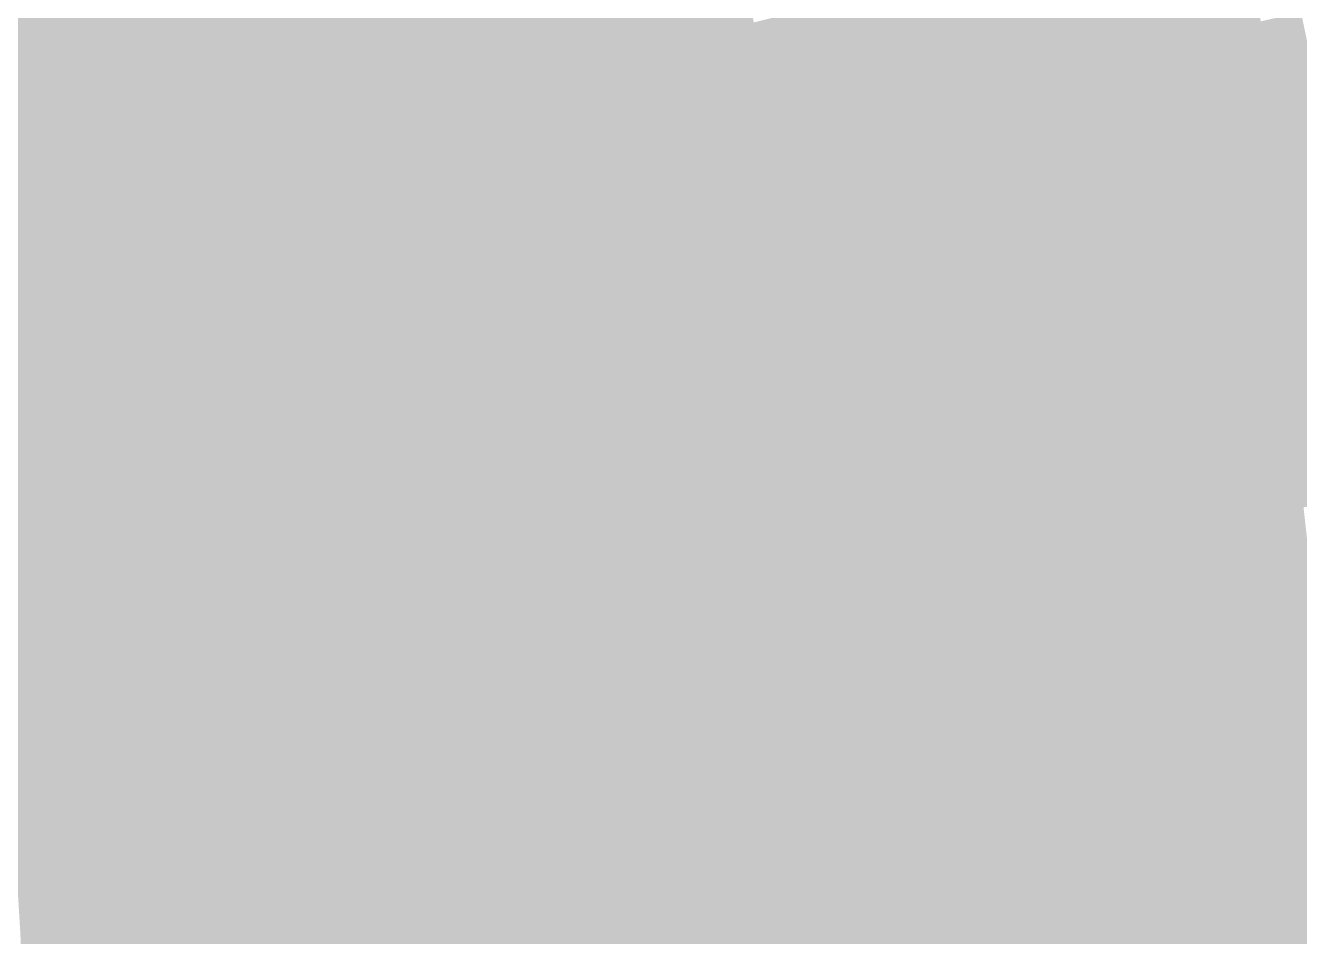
# Model space of a CAD drawing. Header units: inches. Extents: x -266 to 784, y -170 to 213.
# Drawn here: x 88.02 to 119, y 4.24 to 26.41 of the extents above; entities that cross this region are included whole.
import ezdxf

# ---------------------------------------------------------------- set-up
doc = ezdxf.new("R2010")
doc.units = ezdxf.units.IN
doc.header["$MEASUREMENT"] = 0

msp = doc.modelspace()

# ---------------------------------------------------------------- linework, layer by layer
at = {"color": 23, "true_color": 0xd9836c}
msp.add_solid([(115.433719, 28.914641), (116.40375, 29.157622), (116.108553, 26.073048), (117.084256, 26.292149)], dxfattribs=at)
at = {"color": 23, "true_color": 0xd4806a}
msp.add_solid([(116.40375, 29.157622), (117.373782, 29.400602), (117.084256, 26.292149), (118.059958, 26.51125)], dxfattribs=at)
at = {"color": 30, "true_color": 0xff6d3a}
msp.add_solid([(94.737093, 28.738183), (95.694034, 29.028468), (95.413831, 26.404563), (96.377607, 26.671276)], dxfattribs=at)
at = {"color": 21, "true_color": 0xfe9473}
msp.add_solid([(104.087815, 28.804978), (105.051591, 29.071691), (104.763375, 26.241859), (105.733407, 26.48484)], dxfattribs=at)
at = {"color": 23, "true_color": 0xdd856e}
msp.add_solid([(114.463688, 28.671661), (115.433719, 28.914641), (115.132851, 25.853946), (116.108553, 26.073048)], dxfattribs=at)
at = {"color": 30, "true_color": 0xff6833}
msp.add_solid([(93.780153, 28.447898), (94.737093, 28.738183), (94.450054, 26.13785), (95.413831, 26.404563)], dxfattribs=at)
at = {"color": 11, "true_color": 0xfe8a66}
msp.add_solid([(102.160263, 28.271552), (103.124039, 28.538265), (102.823313, 25.755899), (103.793344, 25.998879)], dxfattribs=at)
at = {"color": 11, "true_color": 0xfe8f6d}
msp.add_solid([(103.124039, 28.538265), (104.087815, 28.804978), (103.793344, 25.998879), (104.763375, 26.241859)], dxfattribs=at)
at = {"color": 23, "true_color": 0xe18870}
msp.add_solid([(113.493657, 28.428681), (114.463688, 28.671661), (114.157149, 25.634845), (115.132851, 25.853946)], dxfattribs=at)
at = {"color": 30, "true_color": 0xff632d}
msp.add_solid([(92.823213, 28.157614), (93.780153, 28.447898), (93.486278, 25.871137), (94.450054, 26.13785)], dxfattribs=at)
at = {"color": 11, "true_color": 0xfe8660}
msp.add_solid([(101.196487, 28.00484), (102.160263, 28.271552), (101.853282, 25.512919), (102.823313, 25.755899)], dxfattribs=at)
at = {"color": 23, "true_color": 0xe58a72}
msp.add_solid([(112.523625, 28.185701), (113.493657, 28.428681), (113.181447, 25.415744), (114.157149, 25.634845)], dxfattribs=at)
at = {"color": 20, "true_color": 0xff5f26}
msp.add_solid([(91.866272, 27.867329), (92.823213, 28.157614), (92.522502, 25.604425), (93.486278, 25.871137)], dxfattribs=at)
at = {"color": 11, "true_color": 0xfe815a}
msp.add_solid([(100.232711, 27.738127), (101.196487, 28.00484), (100.88325, 25.269939), (101.853282, 25.512919)], dxfattribs=at)
at = {"color": 21, "true_color": 0xee9076}
msp.add_solid([(110.583563, 27.699741), (111.553594, 27.942721), (111.230043, 24.977541), (112.205745, 25.196643)], dxfattribs=at)
at = {"color": 11, "true_color": 0xea8d74}
msp.add_solid([(111.553594, 27.942721), (112.523625, 28.185701), (112.205745, 25.196643), (113.181447, 25.415744)], dxfattribs=at)
at = {"color": 20, "true_color": 0xff551a}
msp.add_solid([(89.952392, 27.28676), (90.909332, 27.577044), (90.59495, 25.070999), (91.558726, 25.337712)], dxfattribs=at)
at = {"color": 20, "true_color": 0xff5a20}
msp.add_solid([(90.909332, 27.577044), (91.866272, 27.867329), (91.558726, 25.337712), (92.522502, 25.604425)], dxfattribs=at)
at = {"color": 11, "true_color": 0xfe7c53}
msp.add_solid([(99.268935, 27.471414), (100.232711, 27.738127), (99.913219, 25.026959), (100.88325, 25.269939)], dxfattribs=at)
at = {"color": 21, "true_color": 0xf29279}
msp.add_solid([(109.613532, 27.45676), (110.583563, 27.699741), (110.254341, 24.75844), (111.230043, 24.977541)], dxfattribs=at)
at = {"color": 20, "true_color": 0xff5013}
msp.add_solid([(88.995451, 26.996475), (89.952392, 27.28676), (89.631174, 24.804286), (90.59495, 25.070999)], dxfattribs=at)
at = {"color": 11, "true_color": 0xfe774d}
msp.add_solid([(98.305159, 27.204701), (99.268935, 27.471414), (98.943188, 24.783978), (99.913219, 25.026959)], dxfattribs=at)
at = {"color": 21, "true_color": 0xf6957b}
msp.add_solid([(108.6435, 27.21378), (109.613532, 27.45676), (109.278639, 24.539339), (110.254341, 24.75844)], dxfattribs=at)
at = {"color": 20, "true_color": 0xff4c0d}
msp.add_solid([(88.038511, 26.70619), (88.995451, 26.996475), (88.667398, 24.537574), (89.631174, 24.804286)], dxfattribs=at)
at = {"color": 11, "true_color": 0xfe7246}
msp.add_solid([(97.341383, 26.937989), (98.305159, 27.204701), (97.973157, 24.540998), (98.943188, 24.783978)], dxfattribs=at)
at = {"color": 21, "true_color": 0xff9a7f}
msp.add_solid([(106.703438, 26.72782), (107.673469, 26.9708), (107.327234, 24.101136), (108.302936, 24.320238)], dxfattribs=at)
at = {"color": 21, "true_color": 0xfb977d}
msp.add_solid([(107.673469, 26.9708), (108.6435, 27.21378), (108.302936, 24.320238), (109.278639, 24.539339)], dxfattribs=at)
at = {"color": 20, "true_color": 0xff4706}
msp.add_solid([(87.081571, 26.415906), (88.038511, 26.70619), (87.703622, 24.270861), (88.667398, 24.537574)], dxfattribs=at)
at = {"color": 30, "true_color": 0xff683a}
msp.add_solid([(95.413831, 26.404563), (96.377607, 26.671276), (96.033094, 24.055038), (97.003125, 24.298018)], dxfattribs=at)
at = {"color": 13, "true_color": 0xfe6d40}
msp.add_solid([(96.377607, 26.671276), (97.341383, 26.937989), (97.003125, 24.298018), (97.973157, 24.540998)], dxfattribs=at)
at = {"color": 21, "true_color": 0xfe967a}
msp.add_solid([(105.733407, 26.48484), (106.703438, 26.72782), (106.351532, 23.882035), (107.327234, 24.101136)], dxfattribs=at)
at = {"color": 23, "true_color": 0xd07b68}
msp.add_solid([(118.059958, 26.51125), (119.03566, 26.730351), (118.675019, 23.605929), (119.655804, 23.801019)], dxfattribs=at)
at = {"color": 30, "true_color": 0xff6333}
msp.add_solid([(94.450054, 26.13785), (95.413831, 26.404563), (95.063063, 23.812058), (96.033094, 24.055038)], dxfattribs=at)
at = {"color": 21, "true_color": 0xfe9173}
msp.add_solid([(104.763375, 26.241859), (105.733407, 26.48484), (105.37583, 23.662934), (106.351532, 23.882035)], dxfattribs=at)
at = {"color": 23, "true_color": 0xd47e6a}
msp.add_solid([(117.084256, 26.292149), (118.059958, 26.51125), (117.694234, 23.410839), (118.675019, 23.605929)], dxfattribs=at)
at = {"color": 20, "true_color": 0xff5e2d}
msp.add_solid([(93.486278, 25.871137), (94.450054, 26.13785), (94.093032, 23.569077), (95.063063, 23.812058)], dxfattribs=at)
at = {"color": 11, "true_color": 0xfe8c6d}
msp.add_solid([(103.793344, 25.998879), (104.763375, 26.241859), (104.400128, 23.443833), (105.37583, 23.662934)], dxfattribs=at)
at = {"color": 23, "true_color": 0xdd836e}
msp.add_solid([(115.132851, 25.853946), (116.108553, 26.073048), (115.732663, 23.020658), (116.713448, 23.215748)], dxfattribs=at)
at = {"color": 23, "true_color": 0xd9806c}
msp.add_solid([(116.108553, 26.073048), (117.084256, 26.292149), (116.713448, 23.215748), (117.694234, 23.410839)], dxfattribs=at)
at = {"color": 20, "true_color": 0xff5926}
msp.add_solid([(92.522502, 25.604425), (93.486278, 25.871137), (93.123, 23.326097), (94.093032, 23.569077)], dxfattribs=at)
at = {"color": 11, "true_color": 0xfe8260}
msp.add_solid([(101.853282, 25.512919), (102.823313, 25.755899), (102.448724, 23.00563), (103.424426, 23.224731)], dxfattribs=at)
at = {"color": 11, "true_color": 0xfe8766}
msp.add_solid([(102.823313, 25.755899), (103.793344, 25.998879), (103.424426, 23.224731), (104.400128, 23.443833)], dxfattribs=at)
at = {"color": 23, "true_color": 0xe18570}
msp.add_solid([(114.157149, 25.634845), (115.132851, 25.853946), (114.751878, 22.825568), (115.732663, 23.020658)], dxfattribs=at)
at = {"color": 20, "true_color": 0xff5520}
msp.add_solid([(91.558726, 25.337712), (92.522502, 25.604425), (92.152969, 23.083117), (93.123, 23.326097)], dxfattribs=at)
at = {"color": 11, "true_color": 0xfe7d5a}
msp.add_solid([(100.88325, 25.269939), (101.853282, 25.512919), (101.473022, 22.786529), (102.448724, 23.00563)], dxfattribs=at)
at = {"color": 11, "true_color": 0xea8a74}
msp.add_solid([(112.205745, 25.196643), (113.181447, 25.415744), (112.790307, 22.435387), (113.771093, 22.630477)], dxfattribs=at)
at = {"color": 23, "true_color": 0xe58872}
msp.add_solid([(113.181447, 25.415744), (114.157149, 25.634845), (113.771093, 22.630477), (114.751878, 22.825568)], dxfattribs=at)
at = {"color": 20, "true_color": 0xff501a}
msp.add_solid([(90.59495, 25.070999), (91.558726, 25.337712), (91.182938, 22.840137), (92.152969, 23.083117)], dxfattribs=at)
at = {"color": 11, "true_color": 0xfe7853}
msp.add_solid([(99.913219, 25.026959), (100.88325, 25.269939), (100.497319, 22.567428), (101.473022, 22.786529)], dxfattribs=at)
at = {"color": 11, "true_color": 0xee8d76}
msp.add_solid([(111.230043, 24.977541), (112.205745, 25.196643), (111.809522, 22.240297), (112.790307, 22.435387)], dxfattribs=at)
at = {"color": 20, "true_color": 0xff460d}
msp.add_solid([(88.667398, 24.537574), (89.631174, 24.804286), (89.242875, 22.354177), (90.212907, 22.597157)], dxfattribs=at)
at = {"color": 20, "true_color": 0xff4b13}
msp.add_solid([(89.631174, 24.804286), (90.59495, 25.070999), (90.212907, 22.597157), (91.182938, 22.840137)], dxfattribs=at)
at = {"color": 11, "true_color": 0xfe734d}
msp.add_solid([(98.943188, 24.783978), (99.913219, 25.026959), (99.521617, 22.348326), (100.497319, 22.567428)], dxfattribs=at)
at = {"color": 11, "true_color": 0xf28f79}
msp.add_solid([(110.254341, 24.75844), (111.230043, 24.977541), (110.828737, 22.045206), (111.809522, 22.240297)], dxfattribs=at)
at = {"color": 20, "true_color": 0xff4106}
msp.add_solid([(87.703622, 24.270861), (88.667398, 24.537574), (88.272844, 22.111196), (89.242875, 22.354177)], dxfattribs=at)
at = {"color": 13, "true_color": 0xfe6840}
msp.add_solid([(97.003125, 24.298018), (97.973157, 24.540998), (97.570213, 21.910124), (98.545915, 22.129225)], dxfattribs=at)
at = {"color": 11, "true_color": 0xfe6e46}
msp.add_solid([(97.973157, 24.540998), (98.943188, 24.783978), (98.545915, 22.129225), (99.521617, 22.348326)], dxfattribs=at)
at = {"color": 21, "true_color": 0xfb947d}
msp.add_solid([(108.302936, 24.320238), (109.278639, 24.539339), (108.867166, 21.655026), (109.847951, 21.850116)], dxfattribs=at)
at = {"color": 21, "true_color": 0xf6927b}
msp.add_solid([(109.278639, 24.539339), (110.254341, 24.75844), (109.847951, 21.850116), (110.828737, 22.045206)], dxfattribs=at)
at = {"color": 20, "true_color": 0xff3c00}
msp.add_solid([(86.739846, 24.004148), (87.703622, 24.270861), (87.302813, 21.868216), (88.272844, 22.111196)], dxfattribs=at)
at = {"color": 30, "true_color": 0xff633a}
msp.add_solid([(96.033094, 24.055038), (97.003125, 24.298018), (96.594511, 21.691023), (97.570213, 21.910124)], dxfattribs=at)
at = {"color": 21, "true_color": 0xff977f}
msp.add_solid([(107.327234, 24.101136), (108.302936, 24.320238), (107.886381, 21.459935), (108.867166, 21.655026)], dxfattribs=at)
at = {"color": 20, "true_color": 0xff5e33}
msp.add_solid([(95.063063, 23.812058), (96.033094, 24.055038), (95.618809, 21.471922), (96.594511, 21.691023)], dxfattribs=at)
at = {"color": 11, "true_color": 0xfe8e73}
msp.add_solid([(105.37583, 23.662934), (106.351532, 23.882035), (105.92481, 21.069755), (106.905596, 21.264845)], dxfattribs=at)
at = {"color": 21, "true_color": 0xfe937a}
msp.add_solid([(106.351532, 23.882035), (107.327234, 24.101136), (106.905596, 21.264845), (107.886381, 21.459935)], dxfattribs=at)
at = {"color": 20, "true_color": 0xff5426}
msp.add_solid([(93.123, 23.326097), (94.093032, 23.569077), (93.667404, 21.033719), (94.643107, 21.25282)], dxfattribs=at)
at = {"color": 20, "true_color": 0xff592d}
msp.add_solid([(94.093032, 23.569077), (95.063063, 23.812058), (94.643107, 21.25282), (95.618809, 21.471922)], dxfattribs=at)
at = {"color": 11, "true_color": 0xfe886d}
msp.add_solid([(104.400128, 23.443833), (105.37583, 23.662934), (104.944025, 20.874664), (105.92481, 21.069755)], dxfattribs=at)
at = {"color": 23, "true_color": 0xd47b6a}
msp.add_solid([(117.694234, 23.410839), (118.675019, 23.605929), (118.233317, 20.515427), (119.218595, 20.686389)], dxfattribs=at)
at = {"color": 23, "true_color": 0xd07968}
msp.add_solid([(118.675019, 23.605929), (119.655804, 23.801019), (119.218595, 20.686389), (120.203872, 20.85735)], dxfattribs=at)
at = {"color": 20, "true_color": 0xff4f20}
msp.add_solid([(92.152969, 23.083117), (93.123, 23.326097), (92.691702, 20.814618), (93.667404, 21.033719)], dxfattribs=at)
at = {"color": 11, "true_color": 0xfe8366}
msp.add_solid([(103.424426, 23.224731), (104.400128, 23.443833), (103.96324, 20.679574), (104.944025, 20.874664)], dxfattribs=at)
at = {"color": 23, "true_color": 0xd97e6c}
msp.add_solid([(116.713448, 23.215748), (117.694234, 23.410839), (117.248039, 20.344465), (118.233317, 20.515427)], dxfattribs=at)
at = {"color": 20, "true_color": 0xff4a1a}
msp.add_solid([(91.182938, 22.840137), (92.152969, 23.083117), (91.716, 20.595517), (92.691702, 20.814618)], dxfattribs=at)
at = {"color": 11, "true_color": 0xfe795a}
msp.add_solid([(101.473022, 22.786529), (102.448724, 23.00563), (102.001669, 20.289393), (102.982454, 20.484484)], dxfattribs=at)
at = {"color": 11, "true_color": 0xfe7e60}
msp.add_solid([(102.448724, 23.00563), (103.424426, 23.224731), (102.982454, 20.484484), (103.96324, 20.679574)], dxfattribs=at)
at = {"color": 23, "true_color": 0xe18370}
msp.add_solid([(114.751878, 22.825568), (115.732663, 23.020658), (115.277484, 20.002541), (116.262762, 20.173503)], dxfattribs=at)
at = {"color": 23, "true_color": 0xdd806e}
msp.add_solid([(115.732663, 23.020658), (116.713448, 23.215748), (116.262762, 20.173503), (117.248039, 20.344465)], dxfattribs=at)
at = {"color": 20, "true_color": 0xff4513}
msp.add_solid([(90.212907, 22.597157), (91.182938, 22.840137), (90.740298, 20.376415), (91.716, 20.595517)], dxfattribs=at)
at = {"color": 11, "true_color": 0xfe7453}
msp.add_solid([(100.497319, 22.567428), (101.473022, 22.786529), (101.020884, 20.094303), (102.001669, 20.289393)], dxfattribs=at)
at = {"color": 11, "true_color": 0xea8874}
msp.add_solid([(112.790307, 22.435387), (113.771093, 22.630477), (113.306929, 19.660617), (114.292207, 19.831579)], dxfattribs=at)
at = {"color": 23, "true_color": 0xe58572}
msp.add_solid([(113.771093, 22.630477), (114.751878, 22.825568), (114.292207, 19.831579), (115.277484, 20.002541)], dxfattribs=at)
at = {"color": 20, "true_color": 0xff3b06}
msp.add_solid([(88.272844, 22.111196), (89.242875, 22.354177), (88.788894, 19.938213), (89.764596, 20.157314)], dxfattribs=at)
at = {"color": 20, "true_color": 0xff400d}
msp.add_solid([(89.242875, 22.354177), (90.212907, 22.597157), (89.764596, 20.157314), (90.740298, 20.376415)], dxfattribs=at)
at = {"color": 13, "true_color": 0xfe6946}
msp.add_solid([(98.545915, 22.129225), (99.521617, 22.348326), (99.059313, 19.704123), (100.040099, 19.899213)], dxfattribs=at)
at = {"color": 11, "true_color": 0xfe6e4d}
msp.add_solid([(99.521617, 22.348326), (100.497319, 22.567428), (100.040099, 19.899213), (101.020884, 20.094303)], dxfattribs=at)
at = {"color": 11, "true_color": 0xee8a76}
msp.add_solid([(111.809522, 22.240297), (112.790307, 22.435387), (112.321651, 19.489655), (113.306929, 19.660617)], dxfattribs=at)
at = {"color": 20, "true_color": 0xff3600}
msp.add_solid([(87.302813, 21.868216), (88.272844, 22.111196), (87.813192, 19.719112), (88.788894, 19.938213)], dxfattribs=at)
at = {"color": 13, "true_color": 0xfe6440}
msp.add_solid([(97.570213, 21.910124), (98.545915, 22.129225), (98.078528, 19.509032), (99.059313, 19.704123)], dxfattribs=at)
at = {"color": 11, "true_color": 0xf68f7b}
msp.add_solid([(109.847951, 21.850116), (110.828737, 22.045206), (110.351096, 19.147732), (111.336374, 19.318693)], dxfattribs=at)
at = {"color": 11, "true_color": 0xf28d79}
msp.add_solid([(110.828737, 22.045206), (111.809522, 22.240297), (111.336374, 19.318693), (112.321651, 19.489655)], dxfattribs=at)
at = {"color": 20, "true_color": 0xff5a33}
msp.add_solid([(95.618809, 21.471922), (96.594511, 21.691023), (96.116957, 19.118852), (97.097743, 19.313942)], dxfattribs=at)
at = {"color": 20, "true_color": 0xff5f3a}
msp.add_solid([(96.594511, 21.691023), (97.570213, 21.910124), (97.097743, 19.313942), (98.078528, 19.509032)], dxfattribs=at)
at = {"color": 21, "true_color": 0xfb927d}
msp.add_solid([(108.867166, 21.655026), (109.847951, 21.850116), (109.365818, 18.97677), (110.351096, 19.147732)], dxfattribs=at)
at = {"color": 20, "true_color": 0xff542d}
msp.add_solid([(94.643107, 21.25282), (95.618809, 21.471922), (95.136172, 18.923761), (96.116957, 19.118852)], dxfattribs=at)
at = {"color": 21, "true_color": 0xfe907a}
msp.add_solid([(106.905596, 21.264845), (107.886381, 21.459935), (107.395263, 18.634846), (108.380541, 18.805808)], dxfattribs=at)
at = {"color": 21, "true_color": 0xff947f}
msp.add_solid([(107.886381, 21.459935), (108.867166, 21.655026), (108.380541, 18.805808), (109.365818, 18.97677)], dxfattribs=at)
at = {"color": 20, "true_color": 0xff4f26}
msp.add_solid([(93.667404, 21.033719), (94.643107, 21.25282), (94.155387, 18.728671), (95.136172, 18.923761)], dxfattribs=at)
at = {"color": 11, "true_color": 0xfe856d}
msp.add_solid([(104.944025, 20.874664), (105.92481, 21.069755), (105.424708, 18.292922), (106.409985, 18.463884)], dxfattribs=at)
at = {"color": 11, "true_color": 0xfe8a73}
msp.add_solid([(105.92481, 21.069755), (106.905596, 21.264845), (106.409985, 18.463884), (107.395263, 18.634846)], dxfattribs=at)
at = {"color": 20, "true_color": 0xff451a}
msp.add_solid([(91.716, 20.595517), (92.691702, 20.814618), (92.193816, 18.33849), (93.174602, 18.533581)], dxfattribs=at)
at = {"color": 20, "true_color": 0xff4a20}
msp.add_solid([(92.691702, 20.814618), (93.667404, 21.033719), (93.174602, 18.533581), (94.155387, 18.728671)], dxfattribs=at)
at = {"color": 11, "true_color": 0xfe8066}
msp.add_solid([(103.96324, 20.679574), (104.944025, 20.874664), (104.43943, 18.12196), (105.424708, 18.292922)], dxfattribs=at)
at = {"color": 20, "true_color": 0xff4013}
msp.add_solid([(90.740298, 20.376415), (91.716, 20.595517), (91.213031, 18.1434), (92.193816, 18.33849)], dxfattribs=at)
at = {"color": 11, "true_color": 0xfe755a}
msp.add_solid([(102.001669, 20.289393), (102.982454, 20.484484), (102.468875, 17.780036), (103.454152, 17.950998)], dxfattribs=at)
at = {"color": 11, "true_color": 0xfe7a60}
msp.add_solid([(102.982454, 20.484484), (103.96324, 20.679574), (103.454152, 17.950998), (104.43943, 18.12196)], dxfattribs=at)
at = {"color": 23, "true_color": 0xd97b6c}
msp.add_solid([(117.248039, 20.344465), (118.233317, 20.515427), (117.712005, 17.460926), (118.701181, 17.607657)], dxfattribs=at)
at = {"color": 23, "true_color": 0xd4796a}
msp.add_solid([(118.233317, 20.515427), (119.218595, 20.686389), (118.701181, 17.607657), (119.690358, 17.754387)], dxfattribs=at)
at = {"color": 20, "true_color": 0xff3506}
msp.add_solid([(88.788894, 19.938213), (89.764596, 20.157314), (89.251461, 17.753219), (90.232246, 17.94831)], dxfattribs=at)
at = {"color": 20, "true_color": 0xff3a0d}
msp.add_solid([(89.764596, 20.157314), (90.740298, 20.376415), (90.232246, 17.94831), (91.213031, 18.1434)], dxfattribs=at)
at = {"color": 11, "true_color": 0xfe7053}
msp.add_solid([(101.020884, 20.094303), (102.001669, 20.289393), (101.483597, 17.609075), (102.468875, 17.780036)], dxfattribs=at)
at = {"color": 23, "true_color": 0xe18070}
msp.add_solid([(115.277484, 20.002541), (116.262762, 20.173503), (115.733652, 17.167466), (116.722828, 17.314196)], dxfattribs=at)
at = {"color": 23, "true_color": 0xdd7e6e}
msp.add_solid([(116.262762, 20.173503), (117.248039, 20.344465), (116.722828, 17.314196), (117.712005, 17.460926)], dxfattribs=at)
at = {"color": 20, "true_color": 0xff3000}
msp.add_solid([(87.813192, 19.719112), (88.788894, 19.938213), (88.270675, 17.558129), (89.251461, 17.753219)], dxfattribs=at)
at = {"color": 13, "true_color": 0xfe6546}
msp.add_solid([(99.059313, 19.704123), (100.040099, 19.899213), (99.513042, 17.267151), (100.49832, 17.438113)], dxfattribs=at)
at = {"color": 11, "true_color": 0xfe6a4d}
msp.add_solid([(100.040099, 19.899213), (101.020884, 20.094303), (100.49832, 17.438113), (101.483597, 17.609075)], dxfattribs=at)
at = {"color": 11, "true_color": 0xea8574}
msp.add_solid([(113.306929, 19.660617), (114.292207, 19.831579), (113.755299, 16.874005), (114.744475, 17.020735)], dxfattribs=at)
at = {"color": 23, "true_color": 0xe58272}
msp.add_solid([(114.292207, 19.831579), (115.277484, 20.002541), (114.744475, 17.020735), (115.733652, 17.167466)], dxfattribs=at)
at = {"color": 20, "true_color": 0xfc3000}
msp.add_solid([(86.83749, 19.50001), (87.813192, 19.719112), (87.28989, 17.363039), (88.270675, 17.558129)], dxfattribs=at)
at = {"color": 13, "true_color": 0xfe5f40}
msp.add_solid([(98.078528, 19.509032), (99.059313, 19.704123), (98.527764, 17.096189), (99.513042, 17.267151)], dxfattribs=at)
at = {"color": 11, "true_color": 0xee8776}
msp.add_solid([(112.321651, 19.489655), (113.306929, 19.660617), (112.766122, 16.727274), (113.755299, 16.874005)], dxfattribs=at)
at = {"color": 20, "true_color": 0xff5533}
msp.add_solid([(96.116957, 19.118852), (97.097743, 19.313942), (96.557209, 16.754265), (97.542487, 16.925227)], dxfattribs=at)
at = {"color": 20, "true_color": 0xff5a3a}
msp.add_solid([(97.097743, 19.313942), (98.078528, 19.509032), (97.542487, 16.925227), (98.527764, 17.096189)], dxfattribs=at)
at = {"color": 11, "true_color": 0xf68c7b}
msp.add_solid([(110.351096, 19.147732), (111.336374, 19.318693), (110.787769, 16.433813), (111.776946, 16.580544)], dxfattribs=at)
at = {"color": 11, "true_color": 0xf28a79}
msp.add_solid([(111.336374, 19.318693), (112.321651, 19.489655), (111.776946, 16.580544), (112.766122, 16.727274)], dxfattribs=at)
at = {"color": 20, "true_color": 0xff4a26}
msp.add_solid([(94.155387, 18.728671), (95.136172, 18.923761), (94.586654, 16.412341), (95.571931, 16.583303)], dxfattribs=at)
at = {"color": 20, "true_color": 0xff4f2d}
msp.add_solid([(95.136172, 18.923761), (96.116957, 19.118852), (95.571931, 16.583303), (96.557209, 16.754265)], dxfattribs=at)
at = {"color": 21, "true_color": 0xff917f}
msp.add_solid([(108.380541, 18.805808), (109.365818, 18.97677), (108.809416, 16.140352), (109.798593, 16.287083)], dxfattribs=at)
at = {"color": 11, "true_color": 0xfb8f7d}
msp.add_solid([(109.365818, 18.97677), (110.351096, 19.147732), (109.798593, 16.287083), (110.787769, 16.433813)], dxfattribs=at)
at = {"color": 20, "true_color": 0xff4520}
msp.add_solid([(93.174602, 18.533581), (94.155387, 18.728671), (93.601376, 16.241379), (94.586654, 16.412341)], dxfattribs=at)
at = {"color": 11, "true_color": 0xfe8773}
msp.add_solid([(106.409985, 18.463884), (107.395263, 18.634846), (106.831063, 15.846891), (107.82024, 15.993622)], dxfattribs=at)
at = {"color": 11, "true_color": 0xfe8d7a}
msp.add_solid([(107.395263, 18.634846), (108.380541, 18.805808), (107.82024, 15.993622), (108.809416, 16.140352)], dxfattribs=at)
at = {"color": 20, "true_color": 0xff3a13}
msp.add_solid([(91.213031, 18.1434), (92.193816, 18.33849), (91.630821, 15.899456), (92.616098, 16.070418)], dxfattribs=at)
at = {"color": 20, "true_color": 0xff3f1a}
msp.add_solid([(92.193816, 18.33849), (93.174602, 18.533581), (92.616098, 16.070418), (93.601376, 16.241379)], dxfattribs=at)
at = {"color": 11, "true_color": 0xfe7c66}
msp.add_solid([(104.43943, 18.12196), (105.424708, 18.292922), (104.85271, 15.55343), (105.841887, 15.700161)], dxfattribs=at)
at = {"color": 11, "true_color": 0xfe826d}
msp.add_solid([(105.424708, 18.292922), (106.409985, 18.463884), (105.841887, 15.700161), (106.831063, 15.846891)], dxfattribs=at)
at = {"color": 20, "true_color": 0xff350d}
msp.add_solid([(90.232246, 17.94831), (91.213031, 18.1434), (90.645543, 15.728494), (91.630821, 15.899456)], dxfattribs=at)
at = {"color": 11, "true_color": 0xfe7760}
msp.add_solid([(103.454152, 17.950998), (104.43943, 18.12196), (103.863534, 15.4067), (104.85271, 15.55343)], dxfattribs=at)
at = {"color": 20, "true_color": 0xff2a00}
msp.add_solid([(88.270675, 17.558129), (89.251461, 17.753219), (88.674988, 15.38657), (89.660265, 15.557532)], dxfattribs=at)
at = {"color": 20, "true_color": 0xff2f06}
msp.add_solid([(89.251461, 17.753219), (90.232246, 17.94831), (89.660265, 15.557532), (90.645543, 15.728494)], dxfattribs=at)
at = {"color": 11, "true_color": 0xfe6c53}
msp.add_solid([(101.483597, 17.609075), (102.468875, 17.780036), (101.885181, 15.113239), (102.874357, 15.259969)], dxfattribs=at)
at = {"color": 11, "true_color": 0xfe715a}
msp.add_solid([(102.468875, 17.780036), (103.454152, 17.950998), (102.874357, 15.259969), (103.863534, 15.4067)], dxfattribs=at)
at = {"color": 23, "true_color": 0xd4766a}
msp.add_solid([(118.701181, 17.607657), (119.690358, 17.754387), (119.097544, 14.689281), (120.090024, 14.811692)], dxfattribs=at)
at = {"color": 20, "true_color": 0xfc2a00}
msp.add_solid([(87.28989, 17.363039), (88.270675, 17.558129), (87.68971, 15.215608), (88.674988, 15.38657)], dxfattribs=at)
at = {"color": 13, "true_color": 0xfe6146}
msp.add_solid([(99.513042, 17.267151), (100.49832, 17.438113), (99.906828, 14.819778), (100.896004, 14.966508)], dxfattribs=at)
at = {"color": 13, "true_color": 0xfe664d}
msp.add_solid([(100.49832, 17.438113), (101.483597, 17.609075), (100.896004, 14.966508), (101.885181, 15.113239)], dxfattribs=at)
at = {"color": 23, "true_color": 0xdd7b6e}
msp.add_solid([(116.722828, 17.314196), (117.712005, 17.460926), (117.112585, 14.44446), (118.105065, 14.56687)], dxfattribs=at)
at = {"color": 23, "true_color": 0xd9796c}
msp.add_solid([(117.712005, 17.460926), (118.701181, 17.607657), (118.105065, 14.56687), (119.097544, 14.689281)], dxfattribs=at)
at = {"color": 20, "true_color": 0xff563a}
msp.add_solid([(97.542487, 16.925227), (98.527764, 17.096189), (97.928474, 14.526317), (98.917651, 14.673047)], dxfattribs=at)
at = {"color": 13, "true_color": 0xfe5b40}
msp.add_solid([(98.527764, 17.096189), (99.513042, 17.267151), (98.917651, 14.673047), (99.906828, 14.819778)], dxfattribs=at)
at = {"color": 23, "true_color": 0xe58072}
msp.add_solid([(114.744475, 17.020735), (115.733652, 17.167466), (115.127626, 14.199638), (116.120106, 14.322049)], dxfattribs=at)
at = {"color": 23, "true_color": 0xe17d70}
msp.add_solid([(115.733652, 17.167466), (116.722828, 17.314196), (116.120106, 14.322049), (117.112585, 14.44446)], dxfattribs=at)
at = {"color": 20, "true_color": 0xff4b2d}
msp.add_solid([(95.571931, 16.583303), (96.557209, 16.754265), (95.950121, 14.232856), (96.939298, 14.379586)], dxfattribs=at)
at = {"color": 20, "true_color": 0xff5033}
msp.add_solid([(96.557209, 16.754265), (97.542487, 16.925227), (96.939298, 14.379586), (97.928474, 14.526317)], dxfattribs=at)
at = {"color": 11, "true_color": 0xee8476}
msp.add_solid([(112.766122, 16.727274), (113.755299, 16.874005), (113.142667, 13.954817), (114.135146, 14.077228)], dxfattribs=at)
at = {"color": 11, "true_color": 0xea8274}
msp.add_solid([(113.755299, 16.874005), (114.744475, 17.020735), (114.135146, 14.077228), (115.127626, 14.199638)], dxfattribs=at)
at = {"color": 20, "true_color": 0xff4526}
msp.add_solid([(94.586654, 16.412341), (95.571931, 16.583303), (94.960945, 14.086126), (95.950121, 14.232856)], dxfattribs=at)
at = {"color": 11, "true_color": 0xfb8c7d}
msp.add_solid([(109.798593, 16.287083), (110.787769, 16.433813), (110.165228, 13.587585), (111.157708, 13.709996)], dxfattribs=at)
at = {"color": 11, "true_color": 0xf6897b}
msp.add_solid([(110.787769, 16.433813), (111.776946, 16.580544), (111.157708, 13.709996), (112.150187, 13.832406)], dxfattribs=at)
at = {"color": 11, "true_color": 0xf28779}
msp.add_solid([(111.776946, 16.580544), (112.766122, 16.727274), (112.150187, 13.832406), (113.142667, 13.954817)], dxfattribs=at)
at = {"color": 20, "true_color": 0xff3a1a}
msp.add_solid([(92.616098, 16.070418), (93.601376, 16.241379), (92.982592, 13.792665), (93.971768, 13.939395)], dxfattribs=at)
at = {"color": 20, "true_color": 0xff4020}
msp.add_solid([(93.601376, 16.241379), (94.586654, 16.412341), (93.971768, 13.939395), (94.960945, 14.086126)], dxfattribs=at)
at = {"color": 11, "true_color": 0xfe897a}
msp.add_solid([(107.82024, 15.993622), (108.809416, 16.140352), (108.180269, 13.342764), (109.172749, 13.465174)], dxfattribs=at)
at = {"color": 11, "true_color": 0xff8e7f}
msp.add_solid([(108.809416, 16.140352), (109.798593, 16.287083), (109.172749, 13.465174), (110.165228, 13.587585)], dxfattribs=at)
at = {"color": 20, "true_color": 0xff2f0d}
msp.add_solid([(90.645543, 15.728494), (91.630821, 15.899456), (91.004239, 13.499204), (91.993415, 13.645934)], dxfattribs=at)
at = {"color": 20, "true_color": 0xff3513}
msp.add_solid([(91.630821, 15.899456), (92.616098, 16.070418), (91.993415, 13.645934), (92.982592, 13.792665)], dxfattribs=at)
at = {"color": 11, "true_color": 0xfe7e6d}
msp.add_solid([(105.841887, 15.700161), (106.831063, 15.846891), (106.19531, 13.097942), (107.18779, 13.220353)], dxfattribs=at)
at = {"color": 11, "true_color": 0xfe8473}
msp.add_solid([(106.831063, 15.846891), (107.82024, 15.993622), (107.18779, 13.220353), (108.180269, 13.342764)], dxfattribs=at)
at = {"color": 20, "true_color": 0xff2400}
msp.add_solid([(88.674988, 15.38657), (89.660265, 15.557532), (89.025886, 13.205743), (90.015062, 13.352473)], dxfattribs=at)
at = {"color": 20, "true_color": 0xff2a06}
msp.add_solid([(89.660265, 15.557532), (90.645543, 15.728494), (90.015062, 13.352473), (91.004239, 13.499204)], dxfattribs=at)
at = {"color": 11, "true_color": 0xfe7360}
msp.add_solid([(103.863534, 15.4067), (104.85271, 15.55343), (104.210351, 12.853121), (105.202831, 12.975532)], dxfattribs=at)
at = {"color": 11, "true_color": 0xfe7866}
msp.add_solid([(104.85271, 15.55343), (105.841887, 15.700161), (105.202831, 12.975532), (106.19531, 13.097942)], dxfattribs=at)
at = {"color": 20, "true_color": 0xf72400}
msp.add_solid([(86.704433, 15.044646), (87.68971, 15.215608), (87.047533, 12.912282), (88.036709, 13.059012)], dxfattribs=at)
at = {"color": 20, "true_color": 0xfc2400}
msp.add_solid([(87.68971, 15.215608), (88.674988, 15.38657), (88.036709, 13.059012), (89.025886, 13.205743)], dxfattribs=at)
at = {"color": 11, "true_color": 0xfe6753}
msp.add_solid([(101.885181, 15.113239), (102.874357, 15.259969), (102.225392, 12.6083), (103.217872, 12.73071)], dxfattribs=at)
at = {"color": 11, "true_color": 0xfe6d5a}
msp.add_solid([(102.874357, 15.259969), (103.863534, 15.4067), (103.217872, 12.73071), (104.210351, 12.853121)], dxfattribs=at)
at = {"color": 13, "true_color": 0xfe5c46}
msp.add_solid([(99.906828, 14.819778), (100.896004, 14.966508), (100.240433, 12.363478), (101.232913, 12.485889)], dxfattribs=at)
at = {"color": 13, "true_color": 0xfe624d}
msp.add_solid([(100.896004, 14.966508), (101.885181, 15.113239), (101.232913, 12.485889), (102.225392, 12.6083)], dxfattribs=at)
at = {"color": 20, "true_color": 0xff513a}
msp.add_solid([(97.928474, 14.526317), (98.917651, 14.673047), (98.255474, 12.118657), (99.247953, 12.241068)], dxfattribs=at)
at = {"color": 13, "true_color": 0xfe5740}
msp.add_solid([(98.917651, 14.673047), (99.906828, 14.819778), (99.247953, 12.241068), (100.240433, 12.363478)], dxfattribs=at)
at = {"color": 23, "true_color": 0xdd786e}
msp.add_solid([(117.112585, 14.44446), (118.105065, 14.56687), (117.431798, 11.566023), (118.426982, 11.66404)], dxfattribs=at)
at = {"color": 23, "true_color": 0xd9766c}
msp.add_solid([(118.105065, 14.56687), (119.097544, 14.689281), (118.426982, 11.66404), (119.422167, 11.762057)], dxfattribs=at)
at = {"color": 20, "true_color": 0xff462d}
msp.add_solid([(95.950121, 14.232856), (96.939298, 14.379586), (96.270515, 11.873835), (97.262994, 11.996246)], dxfattribs=at)
at = {"color": 20, "true_color": 0xff4b33}
msp.add_solid([(96.939298, 14.379586), (97.928474, 14.526317), (97.262994, 11.996246), (98.255474, 12.118657)], dxfattribs=at)
at = {"color": 23, "true_color": 0xe57d72}
msp.add_solid([(115.127626, 14.199638), (116.120106, 14.322049), (115.441428, 11.369988), (116.436613, 11.468005)], dxfattribs=at)
at = {"color": 23, "true_color": 0xe17b70}
msp.add_solid([(116.120106, 14.322049), (117.112585, 14.44446), (116.436613, 11.468005), (117.431798, 11.566023)], dxfattribs=at)
at = {"color": 20, "true_color": 0xff3a20}
msp.add_solid([(93.971768, 13.939395), (94.960945, 14.086126), (94.285556, 11.629014), (95.278035, 11.751425)], dxfattribs=at)
at = {"color": 20, "true_color": 0xff4026}
msp.add_solid([(94.960945, 14.086126), (95.950121, 14.232856), (95.278035, 11.751425), (96.270515, 11.873835)], dxfattribs=at)
at = {"color": 11, "true_color": 0xf28479}
msp.add_solid([(112.150187, 13.832406), (113.142667, 13.954817), (112.455874, 11.075937), (113.451059, 11.173954)], dxfattribs=at)
at = {"color": 11, "true_color": 0xee8276}
msp.add_solid([(113.142667, 13.954817), (114.135146, 14.077228), (113.451059, 11.173954), (114.446244, 11.271971)], dxfattribs=at)
at = {"color": 11, "true_color": 0xea7f74}
msp.add_solid([(114.135146, 14.077228), (115.127626, 14.199638), (114.446244, 11.271971), (115.441428, 11.369988)], dxfattribs=at)
at = {"color": 20, "true_color": 0xff290d}
msp.add_solid([(91.004239, 13.499204), (91.993415, 13.645934), (91.308117, 11.261782), (92.300597, 11.384193)], dxfattribs=at)
at = {"color": 20, "true_color": 0xff2f13}
msp.add_solid([(91.993415, 13.645934), (92.982592, 13.792665), (92.300597, 11.384193), (93.293076, 11.506603)], dxfattribs=at)
at = {"color": 20, "true_color": 0xff351a}
msp.add_solid([(92.982592, 13.792665), (93.971768, 13.939395), (93.293076, 11.506603), (94.285556, 11.629014)], dxfattribs=at)
at = {"color": 11, "true_color": 0xfb897d}
msp.add_solid([(110.165228, 13.587585), (111.157708, 13.709996), (110.465505, 10.879903), (111.460689, 10.97792)], dxfattribs=at)
at = {"color": 11, "true_color": 0xf6867b}
msp.add_solid([(111.157708, 13.709996), (112.150187, 13.832406), (111.460689, 10.97792), (112.455874, 11.075937)], dxfattribs=at)
at = {"color": 1, "true_color": 0xff1e00}
msp.add_solid([(89.025886, 13.205743), (90.015062, 13.352473), (89.323158, 11.016961), (90.315638, 11.139371)], dxfattribs=at)
at = {"color": 20, "true_color": 0xff2406}
msp.add_solid([(90.015062, 13.352473), (91.004239, 13.499204), (90.315638, 11.139371), (91.308117, 11.261782)], dxfattribs=at)
at = {"color": 11, "true_color": 0xfe8073}
msp.add_solid([(107.18779, 13.220353), (108.180269, 13.342764), (107.47995, 10.585851), (108.475135, 10.683868)], dxfattribs=at)
at = {"color": 11, "true_color": 0xfe867a}
msp.add_solid([(108.180269, 13.342764), (109.172749, 13.465174), (108.475135, 10.683868), (109.47032, 10.781885)], dxfattribs=at)
at = {"color": 11, "true_color": 0xff8b7f}
msp.add_solid([(109.172749, 13.465174), (110.165228, 13.587585), (109.47032, 10.781885), (110.465505, 10.879903)], dxfattribs=at)
at = {"color": 1, "true_color": 0xf71e00}
msp.add_solid([(87.047533, 12.912282), (88.036709, 13.059012), (87.338199, 10.772139), (88.330679, 10.89455)], dxfattribs=at)
at = {"color": 1, "true_color": 0xfc1e00}
msp.add_solid([(88.036709, 13.059012), (89.025886, 13.205743), (88.330679, 10.89455), (89.323158, 11.016961)], dxfattribs=at)
at = {"color": 11, "true_color": 0xfe7566}
msp.add_solid([(105.202831, 12.975532), (106.19531, 13.097942), (105.489581, 10.389817), (106.484766, 10.487834)], dxfattribs=at)
at = {"color": 11, "true_color": 0xfe7b6d}
msp.add_solid([(106.19531, 13.097942), (107.18779, 13.220353), (106.484766, 10.487834), (107.47995, 10.585851)], dxfattribs=at)
at = {"color": 11, "true_color": 0xfe6353}
msp.add_solid([(102.225392, 12.6083), (103.217872, 12.73071), (102.504027, 10.095765), (103.499212, 10.193783)], dxfattribs=at)
at = {"color": 11, "true_color": 0xfe695a}
msp.add_solid([(103.217872, 12.73071), (104.210351, 12.853121), (103.499212, 10.193783), (104.494396, 10.2918)], dxfattribs=at)
at = {"color": 11, "true_color": 0xfe6f60}
msp.add_solid([(104.210351, 12.853121), (105.202831, 12.975532), (104.494396, 10.2918), (105.489581, 10.389817)], dxfattribs=at)
at = {"color": 13, "true_color": 0xfe5846}
msp.add_solid([(100.240433, 12.363478), (101.232913, 12.485889), (100.513657, 9.899731), (101.508842, 9.997748)], dxfattribs=at)
at = {"color": 13, "true_color": 0xfe5e4d}
msp.add_solid([(101.232913, 12.485889), (102.225392, 12.6083), (101.508842, 9.997748), (102.504027, 10.095765)], dxfattribs=at)
at = {"color": 20, "true_color": 0xff4633}
msp.add_solid([(97.262994, 11.996246), (98.255474, 12.118657), (97.528103, 9.60568), (98.523288, 9.703697)], dxfattribs=at)
at = {"color": 20, "true_color": 0xff4c3a}
msp.add_solid([(98.255474, 12.118657), (99.247953, 12.241068), (98.523288, 9.703697), (99.518473, 9.801714)], dxfattribs=at)
at = {"color": 13, "true_color": 0xfe5240}
msp.add_solid([(99.247953, 12.241068), (100.240433, 12.363478), (99.518473, 9.801714), (100.513657, 9.899731)], dxfattribs=at)
at = {"color": 20, "true_color": 0xff3b26}
msp.add_solid([(95.278035, 11.751425), (96.270515, 11.873835), (95.537734, 9.409645), (96.532918, 9.507663)], dxfattribs=at)
at = {"color": 20, "true_color": 0xff412d}
msp.add_solid([(96.270515, 11.873835), (97.262994, 11.996246), (96.532918, 9.507663), (97.528103, 9.60568)], dxfattribs=at)
at = {"color": 20, "true_color": 0xff2913}
msp.add_solid([(92.300597, 11.384193), (93.293076, 11.506603), (92.55218, 9.115594), (93.547364, 9.213611)], dxfattribs=at)
at = {"color": 20, "true_color": 0xff2f1a}
msp.add_solid([(93.293076, 11.506603), (94.285556, 11.629014), (93.547364, 9.213611), (94.542549, 9.311628)], dxfattribs=at)
at = {"color": 20, "true_color": 0xff3520}
msp.add_solid([(94.285556, 11.629014), (95.278035, 11.751425), (94.542549, 9.311628), (95.537734, 9.409645)], dxfattribs=at)
at = {"color": 23, "true_color": 0xe57a72}
msp.add_solid([(115.441428, 11.369988), (116.436613, 11.468005), (115.685693, 8.533489), (116.682983, 8.607054)], dxfattribs=at)
at = {"color": 23, "true_color": 0xe17870}
msp.add_solid([(116.436613, 11.468005), (117.431798, 11.566023), (116.682983, 8.607054), (117.680274, 8.680619)], dxfattribs=at)
at = {"color": 23, "true_color": 0xdd766e}
msp.add_solid([(117.431798, 11.566023), (118.426982, 11.66404), (117.680274, 8.680619), (118.677564, 8.754183)], dxfattribs=at)
at = {"color": 23, "true_color": 0xd9736c}
msp.add_solid([(118.426982, 11.66404), (119.422167, 11.762057), (118.677564, 8.754183), (119.674855, 8.827748)], dxfattribs=at)
at = {"color": 1, "true_color": 0xff1e06}
msp.add_solid([(90.315638, 11.139371), (91.308117, 11.261782), (90.56181, 8.91956), (91.556995, 9.017577)], dxfattribs=at)
at = {"color": 20, "true_color": 0xff240d}
msp.add_solid([(91.308117, 11.261782), (92.300597, 11.384193), (91.556995, 9.017577), (92.55218, 9.115594)], dxfattribs=at)
at = {"color": 11, "true_color": 0xf28179}
msp.add_solid([(112.455874, 11.075937), (113.451059, 11.173954), (112.693822, 8.312796), (113.691112, 8.38636)], dxfattribs=at)
at = {"color": 11, "true_color": 0xee7f76}
msp.add_solid([(113.451059, 11.173954), (114.446244, 11.271971), (113.691112, 8.38636), (114.688403, 8.459925)], dxfattribs=at)
at = {"color": 11, "true_color": 0xea7d74}
msp.add_solid([(114.446244, 11.271971), (115.441428, 11.369988), (114.688403, 8.459925), (115.685693, 8.533489)], dxfattribs=at)
at = {"color": 1, "true_color": 0xf71800}
msp.add_solid([(87.338199, 10.772139), (88.330679, 10.89455), (87.576256, 8.625508), (88.571441, 8.723525)], dxfattribs=at)
at = {"color": 1, "true_color": 0xfc1900}
msp.add_solid([(88.330679, 10.89455), (89.323158, 11.016961), (88.571441, 8.723525), (89.566625, 8.821543)], dxfattribs=at)
at = {"color": 1, "true_color": 0xff1800}
msp.add_solid([(89.323158, 11.016961), (90.315638, 11.139371), (89.566625, 8.821543), (90.56181, 8.91956)], dxfattribs=at)
at = {"color": 11, "true_color": 0xff887f}
msp.add_solid([(109.47032, 10.781885), (110.465505, 10.879903), (109.70195, 8.092102), (110.699241, 8.165667)], dxfattribs=at)
at = {"color": 11, "true_color": 0xfb867d}
msp.add_solid([(110.465505, 10.879903), (111.460689, 10.97792), (110.699241, 8.165667), (111.696531, 8.239231)], dxfattribs=at)
at = {"color": 11, "true_color": 0xf6837b}
msp.add_solid([(111.460689, 10.97792), (112.455874, 11.075937), (111.696531, 8.239231), (112.693822, 8.312796)], dxfattribs=at)
at = {"color": 11, "true_color": 0xfe776d}
msp.add_solid([(106.484766, 10.487834), (107.47995, 10.585851), (106.710079, 7.871408), (107.707369, 7.944973)], dxfattribs=at)
at = {"color": 11, "true_color": 0xfe7d73}
msp.add_solid([(107.47995, 10.585851), (108.475135, 10.683868), (107.707369, 7.944973), (108.70466, 8.018537)], dxfattribs=at)
at = {"color": 11, "true_color": 0xfe837a}
msp.add_solid([(108.475135, 10.683868), (109.47032, 10.781885), (108.70466, 8.018537), (109.70195, 8.092102)], dxfattribs=at)
at = {"color": 11, "true_color": 0xfe655a}
msp.add_solid([(103.499212, 10.193783), (104.494396, 10.2918), (103.718207, 7.650715), (104.715498, 7.724279)], dxfattribs=at)
at = {"color": 11, "true_color": 0xfe6b60}
msp.add_solid([(104.494396, 10.2918), (105.489581, 10.389817), (104.715498, 7.724279), (105.712788, 7.797844)], dxfattribs=at)
at = {"color": 11, "true_color": 0xfe7166}
msp.add_solid([(105.489581, 10.389817), (106.484766, 10.487834), (105.712788, 7.797844), (106.710079, 7.871408)], dxfattribs=at)
at = {"color": 13, "true_color": 0xfe5346}
msp.add_solid([(100.513657, 9.899731), (101.508842, 9.997748), (100.726336, 7.430021), (101.723627, 7.503585)], dxfattribs=at)
at = {"color": 13, "true_color": 0xfe594d}
msp.add_solid([(101.508842, 9.997748), (102.504027, 10.095765), (101.723627, 7.503585), (102.720917, 7.57715)], dxfattribs=at)
at = {"color": 13, "true_color": 0xfe5f53}
msp.add_solid([(102.504027, 10.095765), (103.499212, 10.193783), (102.720917, 7.57715), (103.718207, 7.650715)], dxfattribs=at)
at = {"color": 20, "true_color": 0xff3c2d}
msp.add_solid([(96.532918, 9.507663), (97.528103, 9.60568), (96.737174, 7.135763), (97.734465, 7.209327)], dxfattribs=at)
at = {"color": 20, "true_color": 0xff4233}
msp.add_solid([(97.528103, 9.60568), (98.523288, 9.703697), (97.734465, 7.209327), (98.731755, 7.282892)], dxfattribs=at)
at = {"color": 20, "true_color": 0xff483a}
msp.add_solid([(98.523288, 9.703697), (99.518473, 9.801714), (98.731755, 7.282892), (99.729046, 7.356456)], dxfattribs=at)
at = {"color": 20, "true_color": 0xfe4e40}
msp.add_solid([(99.518473, 9.801714), (100.513657, 9.899731), (99.729046, 7.356456), (100.726336, 7.430021)], dxfattribs=at)
at = {"color": 20, "true_color": 0xff2a1a}
msp.add_solid([(93.547364, 9.213611), (94.542549, 9.311628), (93.745303, 6.915069), (94.742593, 6.988634)], dxfattribs=at)
at = {"color": 20, "true_color": 0xff3020}
msp.add_solid([(94.542549, 9.311628), (95.537734, 9.409645), (94.742593, 6.988634), (95.739884, 7.062198)], dxfattribs=at)
at = {"color": 20, "true_color": 0xff3626}
msp.add_solid([(95.537734, 9.409645), (96.532918, 9.507663), (95.739884, 7.062198), (96.737174, 7.135763)], dxfattribs=at)
at = {"color": 1, "true_color": 0xff1806}
msp.add_solid([(90.56181, 8.91956), (91.556995, 9.017577), (90.753432, 6.694375), (91.750722, 6.76794)], dxfattribs=at)
at = {"color": 1, "true_color": 0xff1e0d}
msp.add_solid([(91.556995, 9.017577), (92.55218, 9.115594), (91.750722, 6.76794), (92.748012, 6.841504)], dxfattribs=at)
at = {"color": 20, "true_color": 0xff2413}
msp.add_solid([(92.55218, 9.115594), (93.547364, 9.213611), (92.748012, 6.841504), (93.745303, 6.915069)], dxfattribs=at)
at = {"color": 1, "true_color": 0xf71200}
msp.add_solid([(87.576256, 8.625508), (88.571441, 8.723525), (87.76156, 6.473682), (88.758851, 6.547246)], dxfattribs=at)
at = {"color": 1, "true_color": 0xfc1300}
msp.add_solid([(88.571441, 8.723525), (89.566625, 8.821543), (88.758851, 6.547246), (89.756141, 6.620811)], dxfattribs=at)
at = {"color": 1, "true_color": 0xff1200}
msp.add_solid([(89.566625, 8.821543), (90.56181, 8.91956), (89.756141, 6.620811), (90.753432, 6.694375)], dxfattribs=at)
at = {"color": 23, "true_color": 0xe17570}
msp.add_solid([(116.682983, 8.607054), (117.680274, 8.680619), (116.859068, 5.740918), (117.857864, 5.789986)], dxfattribs=at)
at = {"color": 23, "true_color": 0xdd736e}
msp.add_solid([(117.680274, 8.680619), (118.677564, 8.754183), (117.857864, 5.789986), (118.856659, 5.839053)], dxfattribs=at)
at = {"color": 13, "true_color": 0xd9716c}
msp.add_solid([(118.677564, 8.754183), (119.674855, 8.827748), (118.856659, 5.839053), (119.855455, 5.888121)], dxfattribs=at)
at = {"color": 11, "true_color": 0xf27e79}
msp.add_solid([(112.693822, 8.312796), (113.691112, 8.38636), (112.863887, 5.544647), (113.862682, 5.593715)], dxfattribs=at)
at = {"color": 11, "true_color": 0xee7c76}
msp.add_solid([(113.691112, 8.38636), (114.688403, 8.459925), (113.862682, 5.593715), (114.861477, 5.642783)], dxfattribs=at)
at = {"color": 11, "true_color": 0xea7a74}
msp.add_solid([(114.688403, 8.459925), (115.685693, 8.533489), (114.861477, 5.642783), (115.860273, 5.69185)], dxfattribs=at)
at = {"color": 23, "true_color": 0xe57872}
msp.add_solid([(115.685693, 8.533489), (116.682983, 8.607054), (115.860273, 5.69185), (116.859068, 5.740918)], dxfattribs=at)
at = {"color": 11, "true_color": 0xfe807a}
msp.add_solid([(108.70466, 8.018537), (109.70195, 8.092102), (108.868705, 5.348377), (109.8675, 5.397444)], dxfattribs=at)
at = {"color": 11, "true_color": 0xff857f}
msp.add_solid([(109.70195, 8.092102), (110.699241, 8.165667), (109.8675, 5.397444), (110.866296, 5.446512)], dxfattribs=at)
at = {"color": 11, "true_color": 0xfb837d}
msp.add_solid([(110.699241, 8.165667), (111.696531, 8.239231), (110.866296, 5.446512), (111.865091, 5.49558)], dxfattribs=at)
at = {"color": 11, "true_color": 0xf6817b}
msp.add_solid([(111.696531, 8.239231), (112.693822, 8.312796), (111.865091, 5.49558), (112.863887, 5.544647)], dxfattribs=at)
at = {"color": 11, "true_color": 0xfe6760}
msp.add_solid([(104.715498, 7.724279), (105.712788, 7.797844), (104.873523, 5.152106), (105.872318, 5.201173)], dxfattribs=at)
at = {"color": 11, "true_color": 0xfe6e66}
msp.add_solid([(105.712788, 7.797844), (106.710079, 7.871408), (105.872318, 5.201173), (106.871114, 5.250241)], dxfattribs=at)
at = {"color": 11, "true_color": 0xfe746d}
msp.add_solid([(106.710079, 7.871408), (107.707369, 7.944973), (106.871114, 5.250241), (107.869909, 5.299309)], dxfattribs=at)
at = {"color": 11, "true_color": 0xfe7a73}
msp.add_solid([(107.707369, 7.944973), (108.70466, 8.018537), (107.869909, 5.299309), (108.868705, 5.348377)], dxfattribs=at)
at = {"color": 13, "true_color": 0xfe4f46}
msp.add_solid([(100.726336, 7.430021), (101.723627, 7.503585), (100.878341, 4.955835), (101.877137, 5.004903)], dxfattribs=at)
at = {"color": 13, "true_color": 0xfe554d}
msp.add_solid([(101.723627, 7.503585), (102.720917, 7.57715), (101.877137, 5.004903), (102.875932, 5.05397)], dxfattribs=at)
at = {"color": 13, "true_color": 0xfe5b53}
msp.add_solid([(102.720917, 7.57715), (103.718207, 7.650715), (102.875932, 5.05397), (103.874727, 5.103038)], dxfattribs=at)
at = {"color": 11, "true_color": 0xfe615a}
msp.add_solid([(103.718207, 7.650715), (104.715498, 7.724279), (103.874727, 5.103038), (104.873523, 5.152106)], dxfattribs=at)
at = {"color": 20, "true_color": 0xff3126}
msp.add_solid([(95.739884, 7.062198), (96.737174, 7.135763), (95.884364, 4.710497), (96.883159, 4.759564)], dxfattribs=at)
at = {"color": 20, "true_color": 0xff372d}
msp.add_solid([(96.737174, 7.135763), (97.734465, 7.209327), (96.883159, 4.759564), (97.881955, 4.808632)], dxfattribs=at)
at = {"color": 20, "true_color": 0xff3d33}
msp.add_solid([(97.734465, 7.209327), (98.731755, 7.282892), (97.881955, 4.808632), (98.88075, 4.8577)], dxfattribs=at)
at = {"color": 20, "true_color": 0xff433a}
msp.add_solid([(98.731755, 7.282892), (99.729046, 7.356456), (98.88075, 4.8577), (99.879546, 4.906767)], dxfattribs=at)
at = {"color": 20, "true_color": 0xfe4940}
msp.add_solid([(99.729046, 7.356456), (100.726336, 7.430021), (99.879546, 4.906767), (100.878341, 4.955835)], dxfattribs=at)
at = {"color": 1, "true_color": 0xff180d}
msp.add_solid([(91.750722, 6.76794), (92.748012, 6.841504), (91.889182, 4.514226), (92.887977, 4.563294)], dxfattribs=at)
at = {"color": 1, "true_color": 0xff1e13}
msp.add_solid([(92.748012, 6.841504), (93.745303, 6.915069), (92.887977, 4.563294), (93.886773, 4.612361)], dxfattribs=at)
at = {"color": 20, "true_color": 0xff241a}
msp.add_solid([(93.745303, 6.915069), (94.742593, 6.988634), (93.886773, 4.612361), (94.885568, 4.661429)], dxfattribs=at)
at = {"color": 20, "true_color": 0xff2b20}
msp.add_solid([(94.742593, 6.988634), (95.739884, 7.062198), (94.885568, 4.661429), (95.884364, 4.710497)], dxfattribs=at)
at = {"color": 1, "true_color": 0xf70d00}
msp.add_solid([(87.76156, 6.473682), (88.758851, 6.547246), (87.894, 4.317955), (88.892796, 4.367023)], dxfattribs=at)
at = {"color": 1, "true_color": 0xfc0d00}
msp.add_solid([(88.758851, 6.547246), (89.756141, 6.620811), (88.892796, 4.367023), (89.891591, 4.416091)], dxfattribs=at)
at = {"color": 1, "true_color": 0xff0c00}
msp.add_solid([(89.756141, 6.620811), (90.753432, 6.694375), (89.891591, 4.416091), (90.890387, 4.465158)], dxfattribs=at)
at = {"color": 1, "true_color": 0xff1206}
msp.add_solid([(90.753432, 6.694375), (91.750722, 6.76794), (90.890387, 4.465158), (91.889182, 4.514226)], dxfattribs=at)
at = {"color": 13, "true_color": 0xd96e6c}
msp.add_solid([(118.856659, 5.839053), (119.855455, 5.888121), (118.964159, 2.920406), (119.963858, 2.944947)], dxfattribs=at)
at = {"color": 11, "true_color": 0xf27b79}
msp.add_solid([(112.863887, 5.544647), (113.862682, 5.593715), (112.965967, 2.773159), (113.965665, 2.7977)], dxfattribs=at)
at = {"color": 11, "true_color": 0xee7976}
msp.add_solid([(113.862682, 5.593715), (114.861477, 5.642783), (113.965665, 2.7977), (114.965364, 2.822241)], dxfattribs=at)
at = {"color": 11, "true_color": 0xea7774}
msp.add_solid([(114.861477, 5.642783), (115.860273, 5.69185), (114.965364, 2.822241), (115.965063, 2.846783)], dxfattribs=at)
at = {"color": 23, "true_color": 0xe57572}
msp.add_solid([(115.860273, 5.69185), (116.859068, 5.740918), (115.965063, 2.846783), (116.964762, 2.871324)], dxfattribs=at)
at = {"color": 23, "true_color": 0xe17370}
msp.add_solid([(116.859068, 5.740918), (117.857864, 5.789986), (116.964762, 2.871324), (117.964461, 2.895865)], dxfattribs=at)
at = {"color": 13, "true_color": 0xdd716e}
msp.add_solid([(117.857864, 5.789986), (118.856659, 5.839053), (117.964461, 2.895865), (118.964159, 2.920406)], dxfattribs=at)
at = {"color": 11, "true_color": 0xfe706d}
msp.add_solid([(106.871114, 5.250241), (107.869909, 5.299309), (106.967774, 2.625911), (107.967472, 2.650453)], dxfattribs=at)
at = {"color": 11, "true_color": 0xfe7773}
msp.add_solid([(107.869909, 5.299309), (108.868705, 5.348377), (107.967472, 2.650453), (108.967171, 2.674994)], dxfattribs=at)
at = {"color": 11, "true_color": 0xfe7d7a}
msp.add_solid([(108.868705, 5.348377), (109.8675, 5.397444), (108.967171, 2.674994), (109.96687, 2.699535)], dxfattribs=at)
at = {"color": 11, "true_color": 0xff827f}
msp.add_solid([(109.8675, 5.397444), (110.866296, 5.446512), (109.96687, 2.699535), (110.966569, 2.724076)], dxfattribs=at)
at = {"color": 11, "true_color": 0xfb807d}
msp.add_solid([(110.866296, 5.446512), (111.865091, 5.49558), (110.966569, 2.724076), (111.966268, 2.748618)], dxfattribs=at)
at = {"color": 11, "true_color": 0xf67e7b}
msp.add_solid([(111.865091, 5.49558), (112.863887, 5.544647), (111.966268, 2.748618), (112.965967, 2.773159)], dxfattribs=at)
at = {"color": 13, "true_color": 0xfe4b46}
msp.add_solid([(100.878341, 4.955835), (101.877137, 5.004903), (100.969581, 2.478664), (101.96928, 2.503205)], dxfattribs=at)
at = {"color": 13, "true_color": 0xfe514d}
msp.add_solid([(101.877137, 5.004903), (102.875932, 5.05397), (101.96928, 2.503205), (102.968978, 2.527747)], dxfattribs=at)
at = {"color": 13, "true_color": 0xfe5753}
msp.add_solid([(102.875932, 5.05397), (103.874727, 5.103038), (102.968978, 2.527747), (103.968677, 2.552288)], dxfattribs=at)
at = {"color": 11, "true_color": 0xfe5e5a}
msp.add_solid([(103.874727, 5.103038), (104.873523, 5.152106), (103.968677, 2.552288), (104.968376, 2.576829)], dxfattribs=at)
at = {"color": 11, "true_color": 0xfe6460}
msp.add_solid([(104.873523, 5.152106), (105.872318, 5.201173), (104.968376, 2.576829), (105.968075, 2.60137)], dxfattribs=at)
at = {"color": 11, "true_color": 0xfe6a66}
msp.add_solid([(105.872318, 5.201173), (106.871114, 5.250241), (105.968075, 2.60137), (106.967774, 2.625911)], dxfattribs=at)
at = {"color": 1, "true_color": 0xff1f1a}
msp.add_solid([(93.886773, 4.612361), (94.885568, 4.661429), (93.971689, 2.306875), (94.971388, 2.331417)], dxfattribs=at)
at = {"color": 20, "true_color": 0xff2520}
msp.add_solid([(94.885568, 4.661429), (95.884364, 4.710497), (94.971388, 2.331417), (95.971087, 2.355958)], dxfattribs=at)
at = {"color": 20, "true_color": 0xff2c26}
msp.add_solid([(95.884364, 4.710497), (96.883159, 4.759564), (95.971087, 2.355958), (96.970785, 2.380499)], dxfattribs=at)
at = {"color": 20, "true_color": 0xff322d}
msp.add_solid([(96.883159, 4.759564), (97.881955, 4.808632), (96.970785, 2.380499), (97.970484, 2.40504)], dxfattribs=at)
at = {"color": 20, "true_color": 0xff3833}
msp.add_solid([(97.881955, 4.808632), (98.88075, 4.8577), (97.970484, 2.40504), (98.970183, 2.429582)], dxfattribs=at)
at = {"color": 20, "true_color": 0xff3e3a}
msp.add_solid([(98.88075, 4.8577), (99.879546, 4.906767), (98.970183, 2.429582), (99.969882, 2.454123)], dxfattribs=at)
at = {"color": 20, "true_color": 0xfe4540}
msp.add_solid([(99.879546, 4.906767), (100.878341, 4.955835), (99.969882, 2.454123), (100.969581, 2.478664)], dxfattribs=at)
at = {"color": 1, "true_color": 0xf70700}
msp.add_solid([(87.894, 4.317955), (88.892796, 4.367023), (87.973496, 2.159628), (88.973195, 2.184169)], dxfattribs=at)
at = {"color": 1, "true_color": 0xfc0700}
msp.add_solid([(88.892796, 4.367023), (89.891591, 4.416091), (88.973195, 2.184169), (89.972894, 2.208711)], dxfattribs=at)
at = {"color": 1, "true_color": 0xff0600}
msp.add_solid([(89.891591, 4.416091), (90.890387, 4.465158), (89.972894, 2.208711), (90.972593, 2.233252)], dxfattribs=at)
at = {"color": 1, "true_color": 0xff0c06}
msp.add_solid([(90.890387, 4.465158), (91.889182, 4.514226), (90.972593, 2.233252), (91.972291, 2.257793)], dxfattribs=at)
at = {"color": 1, "true_color": 0xff130d}
msp.add_solid([(91.889182, 4.514226), (92.887977, 4.563294), (91.972291, 2.257793), (92.97199, 2.282334)], dxfattribs=at)
at = {"color": 1, "true_color": 0xff1913}
msp.add_solid([(92.887977, 4.563294), (93.886773, 4.612361), (92.97199, 2.282334), (93.971689, 2.306875)], dxfattribs=at)

doc.saveas('drawing.dxf')
